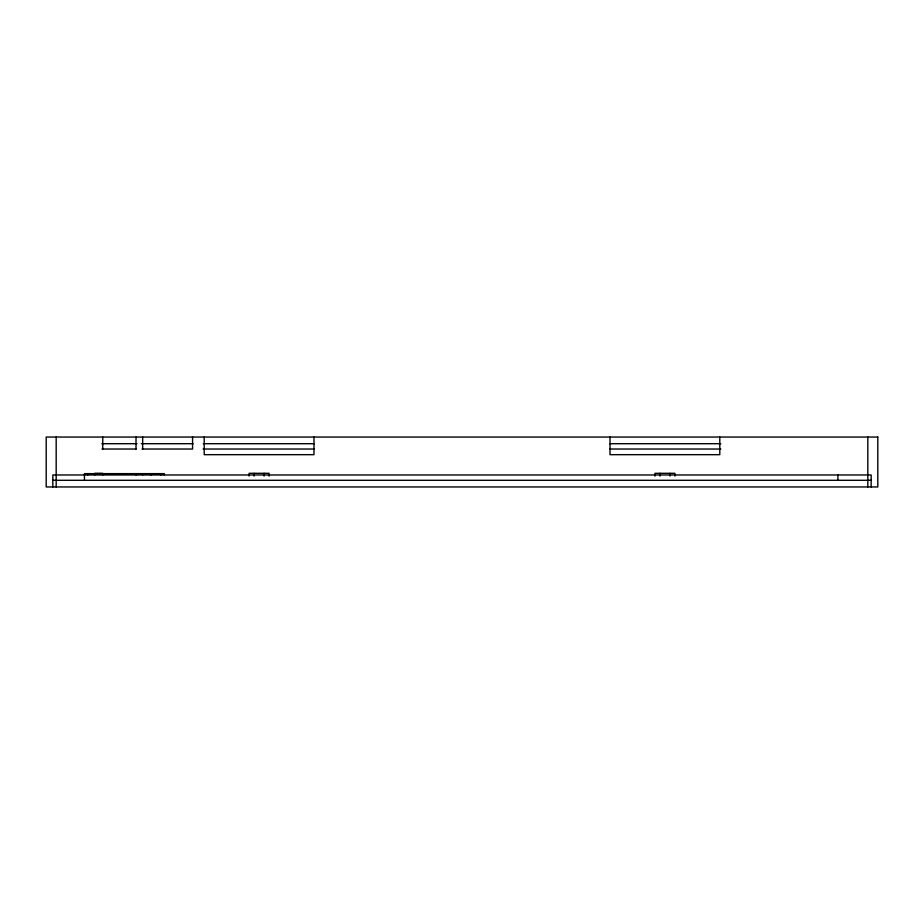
<?xml version="1.0" encoding="UTF-8"?>
<svg xmlns="http://www.w3.org/2000/svg" width="924" height="924" viewBox="0 0 924 924"><rect width="100%" height="100%" fill="white"/><g stroke="black" fill="none" stroke-linecap="round" stroke-linejoin="round"><path stroke-width="1.39" d="M101.802 443.705L136.914 443.705M141.233 443.705L193.139 443.705M203.222 443.705L314.229 443.705M609.771 443.705L720.778 443.705M101.963 449.029L136.302 449.029M142.019 449.029L192.562 449.029L192.562 437.052M203.107 449.029L314.495 449.029M609.886 449.029L720.847 449.029M94.768 473.307L102.749 473.307M52.853 480.295L871.147 480.295M871.147 486.948L871.147 474.971L52.853 474.971L52.853 486.948M867.821 437.052L867.821 486.948M837.883 474.971L837.883 480.295M719.796 437.052L719.796 454.677L610.025 454.677L610.025 437.052M674.89 476.079L674.89 473.307L654.931 473.307L654.931 476.079M669.9 473.307L669.9 476.079M659.921 473.307L659.921 476.079M313.975 437.052L313.975 454.677L204.204 454.677L204.204 437.052M269.069 476.079L269.069 473.307L249.11 473.307L249.11 476.079M264.079 473.307L264.079 476.079M254.1 473.307L254.1 476.079M164.287 474.971L164.287 473.642L84.454 473.642L84.454 480.295M160.961 473.642L160.961 474.971M150.982 473.642L150.982 474.971M142.666 437.052L142.666 449.029M142.666 473.642L142.666 474.971M136.013 437.052L136.013 449.029M136.013 473.642L136.013 474.971M102.749 437.052L102.749 449.029M102.749 473.642L102.749 474.971M94.768 473.642L94.768 474.971M87.78 473.642L87.78 474.971M56.179 437.052L56.179 486.948M877.8 437.052L46.2 437.052L46.2 486.948L877.8 486.948L877.8 437.052"/></g></svg>
